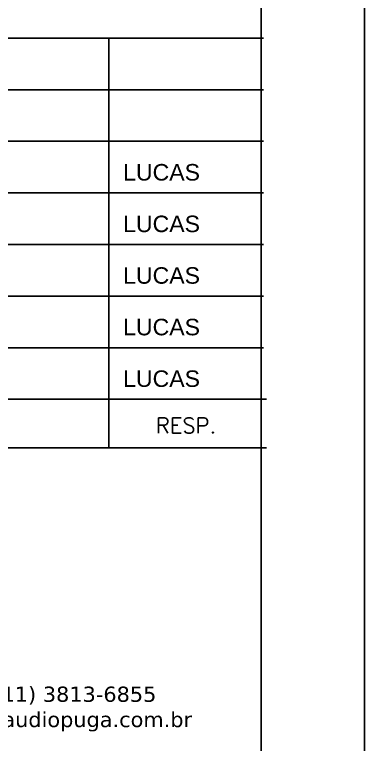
# Model space of a CAD drawing. Header units: millimetres. Extents: x -4245 to 5400, y -2094 to 2406.
# Drawn here: x 5230.6 to 5400.2, y -1502 to -1148.4 of the extents above; entities that cross this region are included whole.
import ezdxf

# ---------------------------------------------------------------- set-up
doc = ezdxf.new("R2010")
doc.units = ezdxf.units.MM
doc.header["$LTSCALE"] = 50
for name, color, linetype in [('CARIMBO', 7, 'Continuous'), ('F-LOGO', 7, 'Continuous'), ('F-MARGEM', 1, 'Continuous')]:
    doc.layers.add(name, color=color, linetype=linetype)
doc.styles.add('AR-REF', font='arial.ttf')
doc.styles.add('Graphite Light Narrow', font='')
doc.styles.add('STYLE3', font='simplex.shx')
doc.styles.get('Graphite Light Narrow').set_extended_font_data('Graphite Light Narrow')

# ---------------------------------------------------------------- blocks, each defined once
blk = doc.blocks.new('A0-4L_900')
at = {"layer": 'F-MARGEM', "color": 2}
blk.add_lwpolyline([(0, 0), (0, 90), (192.9, 90), (192.9, 0)], close=True, dxfattribs=at)
at = {"layer": 'F-MARGEM', "color": 7}
blk.add_lwpolyline([(2.5, 89), (191.9, 89), (191.9, 1), (2.5, 1)], close=True, dxfattribs=at)
blk = doc.blocks.new('LOGO_CP')
at = {"layer": 'F-LOGO', "color": 1, "insert": (-131.02, -43.4), "char_height": 6.192, "width": 358.7696, "attachment_point": 1, "style": 'Graphite Light Narrow'}
blk.add_mtext('\\pi33.832;{\\fVerdana|b0|i0|c0|p34;AV.  BRIG. FARIA LIMA, 1853 - 4º ANDAR - SP   F:+55 (11) 3813-6855\\P\\pi29.068;e-mail: engenharia@claudiopuga.com.br  -  site:www.claudiopuga.com.br}', dxfattribs=at)

msp = doc.modelspace()

# ---------------------------------------------------------------- linework, layer by layer
at = {"layer": 'CARIMBO', "color": 1}
for p, q in [((5351.267, -1159.799), (4502.767, -1159.799)), ((5276.332, -1159.799), (5276.332, -1358.299)), ((5351.267, -1184.799), (4502.767, -1184.799)), ((5351.267, -1209.799), (4502.767, -1209.799)), ((5351.267, -1234.799), (4502.767, -1234.799)), ((5351.267, -1259.799), (4502.767, -1259.799)), ((5351.267, -1284.799), (4502.767, -1284.799)), ((5351.267, -1309.799), (4502.767, -1309.799))]:
    msp.add_line(p, q, dxfattribs=at)
at = {"layer": 'CARIMBO', "color": 6}
for p, q in [((5352.767, -1334.799), (4502.767, -1334.799)), ((5352.767, -1358.299), (4502.767, -1358.299))]:
    msp.add_line(p, q, dxfattribs=at)

# ---------------------------------------------------------------- block references
at = {"layer": 'F-LOGO', "xscale": 1.188858461142835, "yscale": 1.188858461142835, "zscale": 1.188858461142835}
msp.add_blockref('LOGO_CP', (5065.594, -1422.436), dxfattribs=at)
at = {"layer": 'F-MARGEM', "linetype": 'Continuous', "xscale": 50, "yscale": 50, "zscale": 50}
msp.add_blockref('A0-4L_900', (-4244.836, -2094.493), dxfattribs=at)

# ---------------------------------------------------------------- texts
at = {"layer": 'CARIMBO', "color": 2, "style": 'STYLE3'}
msp.add_text('RESP.', height=7.5, dxfattribs=at).set_placement((5299.092, -1351.247))
at = {"layer": 'CARIMBO', "color": 3, "style": 'AR-REF'}
for p in [(5283.23, -1228.814), (5283.23, -1253.814), (5283.23, -1278.814), (5283.23, -1303.814), (5283.23, -1328.814)]:
    msp.add_attdef('LUCAS', p, '', height=8, dxfattribs=at)

doc.saveas('drawing.dxf')
